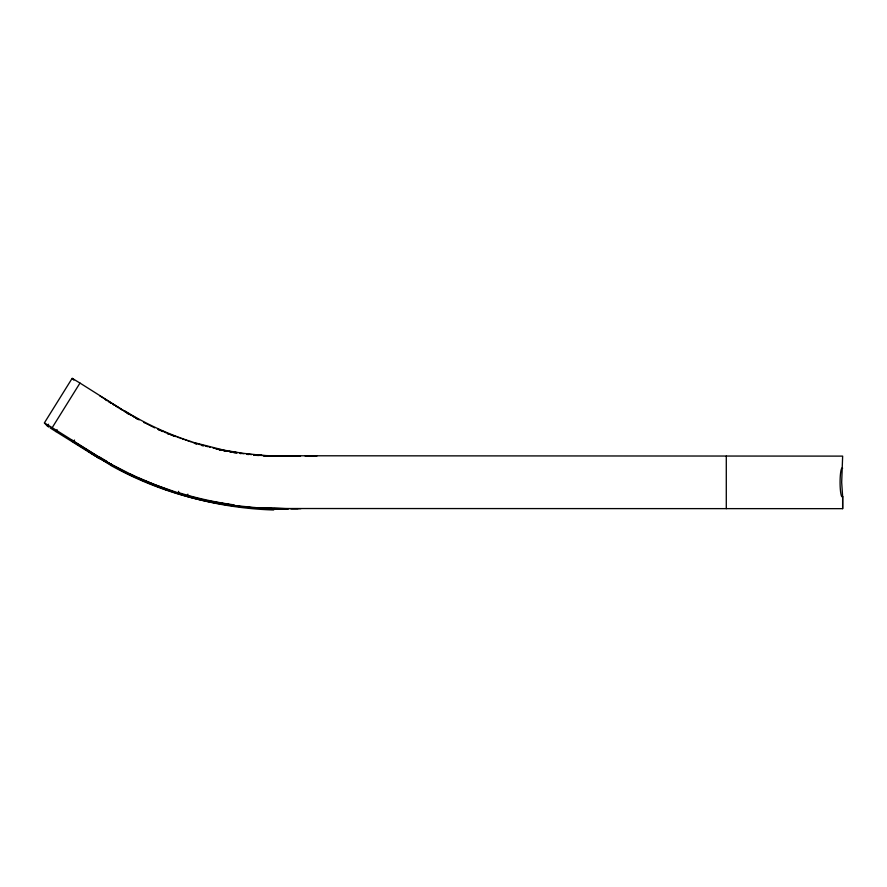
<?xml version="1.0" encoding="UTF-8"?>
<svg xmlns="http://www.w3.org/2000/svg" width="887" height="887" viewBox="0 0 887 887"><rect width="100%" height="100%" fill="white"/><g stroke="black" fill="none" stroke-linecap="round" stroke-linejoin="round"><path stroke-width="1.33" d="M726.287 456.118L726.287 508.661M842.65 508.661L842.65 496.842L842.65 508.661L270.402 508.517M264.104 455.752L842.65 456.118L841.685 482.384L842.65 496.809M212.692 502.253L187.29 496.265L187.867 494.148M136.321 477.361L174.972 492.451L177.977 493.416L178.642 491.331M48.552 424.241L47.399 426.104L44.361 422.933L72.146 378.339L72.911 379.126M44.55 423.021L52.2 427.656L79.985 383.062L125.843 412M94.909 455.885L55.97 431.603L57.134 429.74M95.718 455.785L73.333 441.903L74.486 440.052M293.032 456.118L263.35 455.774M292.599 456.118L297.999 456.106M295.46 456.118L296.07 456.118M291.269 508.672L297.999 508.661M287.765 456.118L266.51 455.774M288.164 456.118L289.384 456.118M289.761 456.106L300.527 456.118M305.183 456.106L316.859 456.118M284.827 508.661L252.218 507.741A342.116 340.309 48.5 0 1 111.063 465.575M288.408 508.661L270.923 508.606M289.927 508.672L300.926 508.661M286.645 456.118L269.593 455.907M286.091 508.672L274.903 508.595M287.576 508.672L288.175 508.672M288.574 508.672L273.784 508.573M285.747 456.118L263.395 455.53M287.211 456.118L272.852 455.985M287.233 508.672L273.728 508.506M274.804 508.573L273.229 508.561M271.167 508.584C242.816 508.085 214.665 503.561 187.29 496.265M272.664 508.55L273.595 508.55M272.985 508.528L260.179 507.963M272.376 508.517L268.207 508.439M272.608 455.94L264.027 455.552M269.326 508.417L264.448 508.207M268.184 508.406L264.925 508.306M269.648 455.874L265.49 455.718M264.814 508.251L262.74 508.184M266.488 455.718L264.481 455.652M263.694 508.184L257.263 507.841M263.971 455.63L265.457 455.663M262.563 508.129L257.74 507.796M262.918 455.474L261.244 455.364M259.447 455.474L254.004 455.053M258.405 455.497L253.582 455.142M260.312 507.985L256.52 507.708M263.827 455.441L260.146 455.275M261.465 455.463L254.125 454.843M256.166 507.752L258.062 507.83M261.343 455.386L256.321 454.964L260.334 455.308M261.366 455.264L242.428 453.246L219.544 449.443M255.068 507.674L256.942 507.741M254.691 507.564L255.911 507.663L234.068 505.457L212.148 501.931M248.704 454.554L246.963 454.366M251.731 454.599L247.129 454.089M243.936 453.712L240.011 453.213M240.133 453.534L240.976 453.645M233.957 505.313L205.474 500.39L177.977 493.416M236.907 452.78L234.611 452.448M237.006 452.658L233.846 452.326M235.144 452.825L233.514 452.57M237.117 452.669L234.345 452.226M231.574 451.971L229.334 451.605M232.538 451.971L229.6 451.494M231.596 451.771L228.879 451.295M226.362 451.095L224.156 450.696M226.695 450.984L223.823 450.463M227.527 451.039L223.513 450.274M223.89 450.895L224.677 451.039M222.404 450.186L219.577 449.631M221.251 450.141L219.81 449.864M219.2 449.953L219.976 450.119M216.24 449.132L216.949 449.277M222.504 449.82L190.095 441.571M218.224 449.166L215.608 448.578M213.013 447.968L214.31 448.279M209.132 447.026L210.419 447.347M207.857 446.704L205.296 446.039M201.804 445.518L203.145 445.862M204.021 445.695L198.932 444.265M195.195 443.711L196.504 444.088M197.668 443.899L192.612 442.369M179.241 493.239L155.225 484.934L130.433 474.235L133.349 475.654M191.237 441.582C167.798 434.065 145.302 423.62 124.391 410.637M187.578 440.739L188.831 441.161M185.061 439.885L186.314 440.318M182.534 439.01L183.797 439.453M180.017 438.111L181.281 438.566M177.489 437.18L178.753 437.646M174.961 436.227L176.225 436.703M173.686 435.739L171.147 434.73M172.799 435.683L173.985 436.16M168.597 433.699L169.872 434.22M170.393 434.685L171.601 435.184M166.035 432.645L167.321 433.178M167.987 433.665L169.195 434.175M167.698 433.821L168.852 434.308M162.177 430.982L163.474 431.548M164.339 432.069L165.559 432.612M140.556 479.313L167.721 490.223A344.112 342.227 47.9 0 1 127.018 473.314L103.247 460.508M158.296 429.253L159.593 429.84M161.889 430.971L163.119 431.525M161.844 431.226L162.432 431.503M160.07 430.417L160.658 430.694M139.215 478.415L134.902 476.696M158.174 429.241L159.416 429.829M158.274 429.585L158.873 429.862M134.813 476.352L102.238 459.643M146.643 423.853L147.619 424.33M154.072 427.556L154.682 427.856M145.656 423.365L143.705 422.389M152.254 426.658L152.863 426.957M151.644 426.359L150.424 425.738M149.814 425.427L148.584 424.795M138.705 419.473L139.281 419.773L138.682 419.451M72.302 378.394L79.985 383.062M138.128 419.163L136.964 418.542M136.764 418.775L137.762 419.307M136.387 418.22L135.223 417.589M110.199 463.768L112.061 464.777L105.642 461.129M109.578 463.424L107.116 462.06M134.636 417.267L133.471 416.624M138.084 419.119L136.875 418.453M111.108 465.487L98.49 457.637M136.276 418.11L132.618 416.036M105.886 461.373L106.495 461.717M131.11 415.304L131.708 415.637M105.276 461.029L101.007 458.579M129.934 414.628L129.047 414.118M106.961 461.428L98.867 456.628M128.449 413.774L127.562 413.253M101.451 459.189L98.579 457.149M100.93 458.878L95.563 455.353M130.788 414.961L131.398 415.327M127.262 413.076L127.905 413.797M105.01 460.763L52.2 427.656M126.963 412.898L126.364 412.544M130.167 414.606L126.464 412.377M98.845 457.648L93.157 453.9M125.466 412.012L124.568 411.479M102.947 460.331L99.677 458.368M105.93 400.214L106.529 400.58M108.935 402.022L109.533 402.388M110.132 402.753L110.742 403.108M113.137 404.561L113.747 404.927M122.473 410.215L121.874 409.849M115.853 406.202L116.751 406.745M120.965 409.306L120.067 408.763M93.124 454.222L88.977 451.705M117.649 407.299L118.259 407.665M98.679 456.982L71.78 440.296L73.333 441.903M99.499 458.712L94.942 455.452M124.28 411.047L123.659 410.67M98.346 458.014L88.467 451.394M103.324 398.03L104.577 398.806M105.209 399.194L107.083 400.359M107.704 400.747L110.21 402.288M110.52 402.487L111.452 403.064M123.038 410.282L122.096 409.694M100.83 396.478L102.704 397.642M100.198 396.09L99.865 396.001M112.084 403.452L114.578 405.015M114.9 405.204L118.658 407.554M121.475 409.306L119.279 407.942M55.97 431.603L50.237 427.977M48.896 427.113L47.532 426.215M73.1 379.326L73.854 380.124M273.673 509.981A354.478 352.671 -51.5 0 1 106.673 461.927M234.024 504.88A354.623 351.197 -30.7 0 1 179.362 492.873M842.639 496.487A14.425 2.107 -90 0 1 840.078 482.384A14.425 2.107 -90 0 1 842.639 468.292"/></g></svg>
